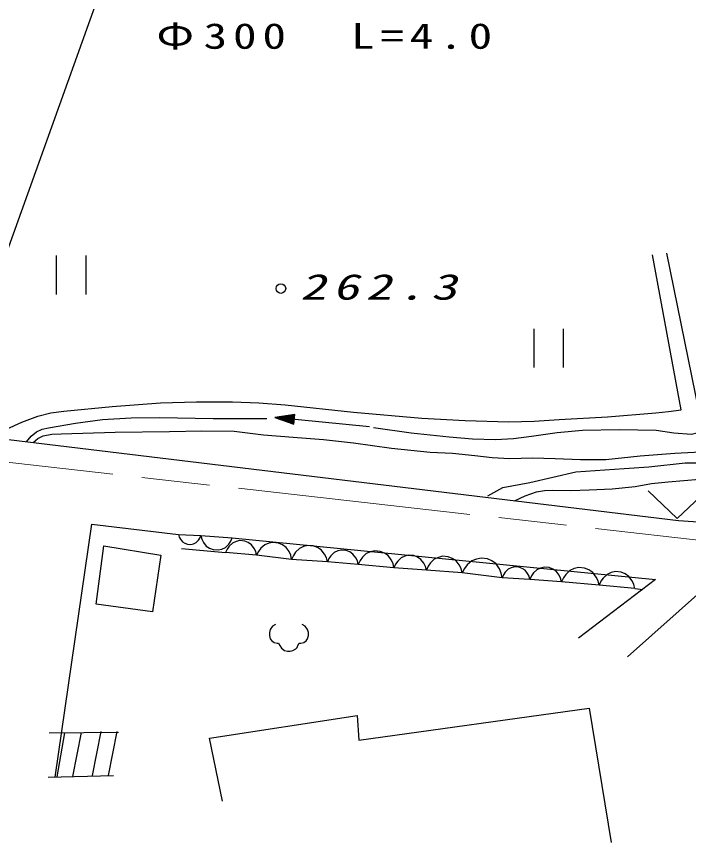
# Model space of a CAD drawing. Units: millimetres, scale not verified. Extents: x 40000 to 680000, y 20000 to 380000.
# Drawn here: x 82434 to 117035, y 249151 to 291662 of the extents above; entities that cross this region are included whole.
import ezdxf

# ---------------------------------------------------------------- set-up
doc = ezdxf.new("R2010")
doc.units = ezdxf.units.MM
doc.header["$LTSCALE"] = 1000
doc.linetypes.add('CHAIN', pattern=[18.5, 12, -1.5, 3.5, -1.5])
doc.layers.add('M-BGD', color=7, linetype='Continuous', lineweight=25)
doc.layers.add('M-BMK', color=2, linetype='CHAIN', lineweight=13)
doc.styles.add('ＭＳ ゴシック', font='')
doc.styles.get('ＭＳ ゴシック').set_extended_font_data('MS Gothic')

# ---------------------------------------------------------------- blocks, each defined once
blk = doc.blocks.new('BUHIN22')
at = {"color": 7, "linetype": 'Continuous', "lineweight": 25}
blk.add_lwpolyline([(-695, 604), (-849, 523), (-968, 342), (-1002, 187), (-1000, 32), (-964, -128), (-883, -242), (-767, -321), (-607, -355), (-532, -354), (-466, -474), (-385, -613), (-229, -732), (-74, -766), (76, -764), (201, -728), (355, -647), (430, -566), (469, -466), (533, -346), (613, -345), (768, -309), (882, -228), (961, -112), (1000, 48), (998, 203), (957, 358), (836, 537), (680, 616)], dxfattribs=at)
blk = doc.blocks.new('BUHIN43')
at = {"color": 7, "linetype": 'Continuous', "lineweight": 25}
blk.add_lwpolyline([(922, -57), (866, 160), (766, 346), (599, 560), (403, 683), (190, 766), (-95, 783), (-316, 727), (-526, 629), (-718, 437), (-835, 264), (-922, 57)], dxfattribs=at)
blk = doc.blocks.new('BUHIN45')
at = {"color": 7, "linetype": 'Continuous', "lineweight": 25}
blk.add_lwpolyline([(922, -78), (871, 140), (776, 329), (613, 547), (419, 675), (209, 763), (-77, 787), (-300, 736), (-512, 642), (-709, 455), (-831, 284), (-922, 78)], dxfattribs=at)
blk = doc.blocks.new('BUHIN121')
at = {"color": 7, "linetype": 'Continuous', "lineweight": 25}
for p, q in [((-778, 994), (-762, -1006)), ((773, -994), (757, 1006))]:
    blk.add_line(p, q, dxfattribs=at)
blk = doc.blocks.new('BUHIN125')
at = {"color": 7, "linetype": 'Continuous', "lineweight": 25}
blk.add_lwpolyline([(-1506, 700), (6, -705), (1494, 725)], dxfattribs=at)
blk = doc.blocks.new('BUHIN131')
at = {"color": 7, "linetype": 'Continuous', "lineweight": 25}
blk.add_circle((0, 0), 249, dxfattribs=at)

msp = doc.modelspace()

# ---------------------------------------------------------------- linework, layer by layer
at = {"layer": 'M-BGD'}
for p, q in [((78829, 270875), (86731, 292919)), ((116665, 271423), (115181, 279390)), ((117779, 270383), (115923, 279483)), ((100605, 270551), (95739, 271020)), ((79321, 270218), (116528, 265717)), ((114997, 268479), (116858, 268690)), ((116858, 268690), (118845, 268690)), ((111234, 268225), (113729, 268394)), ((113729, 268394), (114997, 268479)), ((108867, 267676), (111234, 268225)), ((106710, 266999), (107471, 267422)), ((107471, 267422), (108867, 267676)), ((116528, 265717), (122767, 265278)), ((84419, 252520), (86311, 265526)), ((86311, 265526), (90773, 265006)), ((90773, 265006), (91925, 264949)), ((91925, 264949), (93540, 264837)), ((86537, 261416), (86927, 264418)), ((86927, 264418), (89868, 263945)), ((93540, 264837), (115344, 262684)), ((90938, 264282), (93201, 264076)), ((94799, 263931), (93201, 264076)), ((89868, 263945), (89436, 261025)), ((96599, 263716), (94799, 263931)), ((98442, 263588), (96599, 263716)), ((100028, 263459), (98442, 263588)), ((101871, 263288), (100028, 263459)), ((103543, 263159), (101871, 263288)), ((105386, 263030), (103543, 263159)), ((107444, 262773), (105386, 263030)), ((108871, 262687), (107444, 262773)), ((110499, 262559), (108871, 262687)), ((112428, 262387), (110499, 262559)), ((115344, 262684), (111374, 259667)), ((114272, 262216), (112428, 262387)), ((113887, 258704), (117808, 262184)), ((114272, 262216), (114680, 262180)), ((89436, 261025), (86537, 261416)), ((100059, 254410), (111918, 256067)), ((111918, 256067), (113050, 249151)), ((92378, 254516), (99981, 255692)), ((99981, 255692), (100059, 254410)), ((84124, 254786), (87689, 254837)), ((84910, 254797), (84509, 252522)), ((85764, 254809), (85313, 252542)), ((86783, 254868), (86332, 252600)), ((87604, 254868), (87153, 252600)), ((93044, 251278), (92378, 254516)), ((84057, 252510), (87437, 252594))]:
    msp.add_line(p, q, dxfattribs=at)
for points in [[(81917, 270425), (82713, 270791), (83535, 271101), (84194, 271257), (84875, 271355), (87358, 271595), (89855, 271775), (91701, 271835), (93549, 271835), (94908, 271784), (96268, 271672), (99778, 271304), (103298, 270996), (105543, 270869), (107787, 270802), (109082, 270834), (110384, 270927), (112866, 271065), (115355, 271263), (116010, 271341), (116665, 271423)], [(82952, 269779), (83188, 270062), (83457, 270290), (83753, 270416), (84079, 270489), (85478, 270734), (86869, 270917), (88333, 271000), (89799, 271022), (92565, 270981), (95330, 270978)], [(95841, 271010), (96730, 271138), (96689, 270715), (95844, 271010)], [(96523, 270945), (96346, 270962), (96525, 270969), (96521, 270920), (96346, 270962)], [(100812, 270508), (102757, 270237), (104719, 270024), (105907, 269929), (107097, 269895), (108031, 269945), (108960, 270056), (110266, 270246), (111577, 270375), (113482, 270401), (115375, 270365), (116278, 270239), (117198, 270173), (117473, 270235), (117727, 270354), (117753, 270368), (117779, 270383)], [(83294, 269737), (83534, 269938), (83807, 270088), (84260, 270161), (84739, 270177), (87515, 270268), (90307, 270298), (91975, 270337), (93641, 270315), (95160, 270134), (96682, 270014), (98235, 269900), (99781, 269727), (101749, 269453), (103731, 269239), (104887, 269182), (106041, 269064), (106934, 268958), (107839, 268912), (108998, 268943), (110168, 268915), (111467, 268861), (112773, 268867), (114549, 269058), (116332, 269187), (118986, 269330)], [(108078, 266739), (108634, 266997), (109215, 267200), (109613, 267272), (110020, 267284), (110969, 267259), (111925, 267293), (113109, 267354), (114285, 267474), (115129, 267623), (115983, 267713), (117604, 267855)], [(90773, 265006), (90810, 264871), (90874, 264755), (90980, 264623), (91103, 264548), (91236, 264498), (91415, 264489), (91552, 264526), (91682, 264589), (91801, 264710), (91872, 264819), (91925, 264949)], [(91925, 264949), (91973, 264759), (92059, 264595), (92204, 264407), (92375, 264297), (92560, 264224), (92811, 264206), (93005, 264253), (93189, 264338), (93359, 264505), (93463, 264656), (93540, 264837)], [(94799, 263931), (94756, 264120), (94674, 264284), (94534, 264474), (94367, 264586), (94185, 264663), (93937, 264685), (93744, 264643), (93560, 264563), (93388, 264401), (93282, 264254), (93201, 264076)], [(96599, 263716), (96556, 263931), (96469, 264120), (96317, 264339), (96132, 264470), (95928, 264563), (95649, 264596), (95430, 264554), (95219, 264469), (95020, 264292), (94895, 264129), (94799, 263931)], [(100028, 263459), (99984, 263646), (99901, 263809), (99760, 263996), (99594, 264105), (99412, 264179), (99166, 264199), (98975, 264155), (98793, 264074), (98624, 263912), (98520, 263765), (98442, 263588)], [(103543, 263159), (103495, 263356), (103408, 263527), (103259, 263723), (103082, 263838), (102891, 263915), (102632, 263935), (102431, 263888), (102239, 263802), (102062, 263630), (101953, 263475), (101871, 263288)], [(107444, 262773), (107396, 263019), (107298, 263235), (107126, 263487), (106915, 263639), (106683, 263746), (106364, 263786), (106112, 263739), (105871, 263644), (105642, 263442), (105498, 263257), (105386, 263030)], [(108871, 262687), (108827, 262855), (108750, 262999), (108620, 263164), (108468, 263259), (108304, 263323), (108083, 263336), (107912, 263293), (107750, 263217), (107601, 263068), (107511, 262934), (107444, 262773)], [(110499, 262559), (110453, 262751), (110368, 262917), (110223, 263109), (110052, 263221), (109865, 263297), (109613, 263317), (109417, 263271), (109230, 263188), (109057, 263021), (108951, 262870), (108871, 262687)], [(112428, 262387), (112376, 262616), (112277, 262814), (112108, 263043), (111906, 263178), (111685, 263270), (111386, 263297), (111153, 263244), (110931, 263148), (110724, 262952), (110596, 262774), (110499, 262559)]]:
    msp.add_lwpolyline(points, dxfattribs=at)
for points in [[(95739, 271020), (96710, 270675), (96758, 271173)], [(95943, 271001), (96689, 271104), (96655, 270756)], [(96043, 270991), (96648, 271071), (96622, 270797)], [(96145, 270981), (96607, 271037), (96588, 270838)], [(96244, 270971), (96566, 271003), (96554, 270879)]]:
    msp.add_lwpolyline(points, close=True, dxfattribs=at)
at = {"layer": 'M-BMK'}
msp.add_line((75474, 269454), (149705, 261086), dxfattribs=at)

# ---------------------------------------------------------------- block references
at = {"layer": 'M-BGD', "rotation": 359.5231}
for name, p in [('BUHIN121', (85248, 278354)), ('BUHIN131', (96045, 277663)), ('BUHIN121', (109834, 274595)), ('BUHIN125', (116460, 266535)), ('BUHIN43', (97521, 263652)), ('BUHIN45', (100950, 263373)), ('BUHIN43', (104465, 263095)), ('BUHIN45', (113350, 262302)), ('BUHIN22', (96463, 259760))]:
    msp.add_blockref(name, p, dxfattribs=at)

# ---------------------------------------------------------------- texts
at = {"layer": 'M-BGD', "char_height": 1320, "attachment_point": 7, "style": 'ＭＳ ゴシック'}
for s, insert in [('\\T1.25;\\W1.35;Φ300\u3000L=4.0', (89634, 289958)), ('\\T1.25;\\W1.5;\\Q15;262.3', (97038, 277066))]:
    msp.add_mtext(s, dxfattribs=dict(at, insert=insert))

doc.saveas('drawing.dxf')
